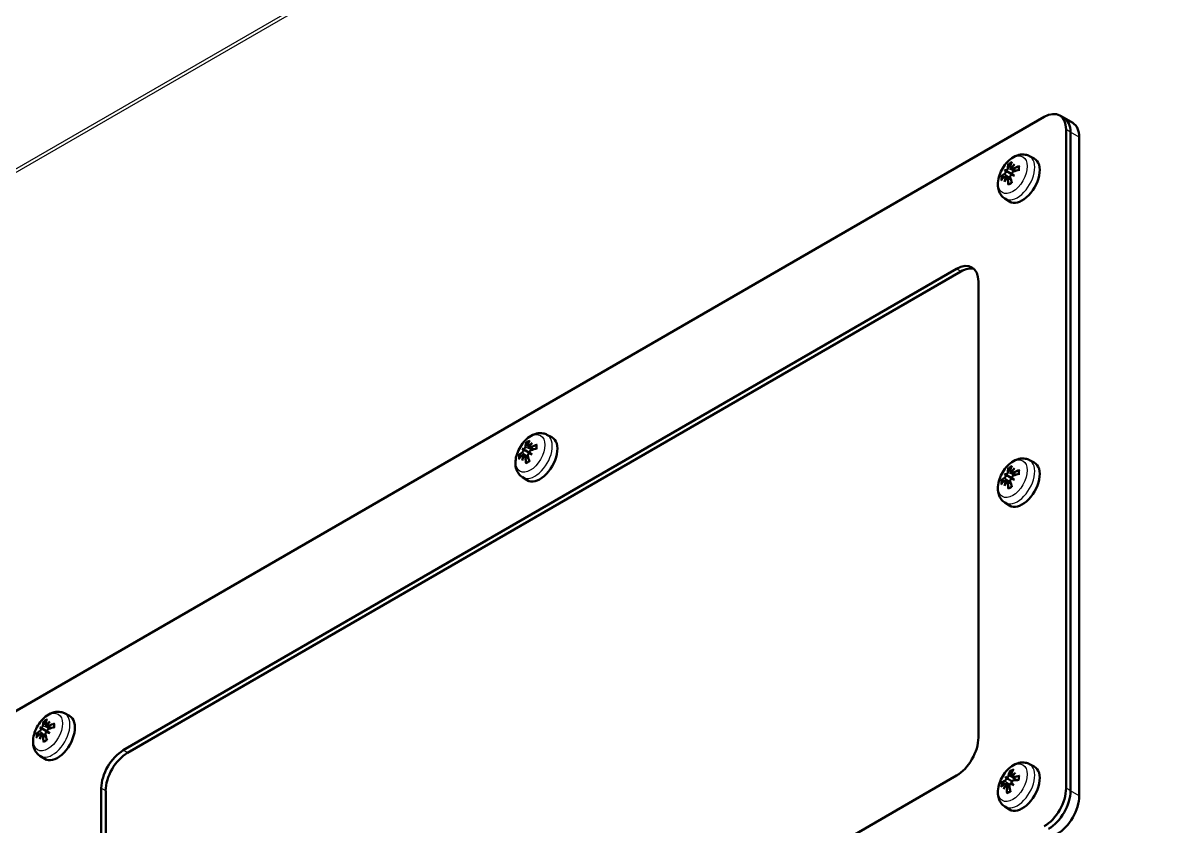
# Model space of a CAD drawing. Header units: millimetres. Extents: x 0 to 4200, y 0 to 2970.
# Drawn here: x 3569.9 to 3753, y 2321.9 to 2451.4 of the extents above; entities that cross this region are included whole.
import ezdxf

# ---------------------------------------------------------------- set-up
doc = ezdxf.new("R2010")
doc.units = ezdxf.units.MM
doc.header["$LTSCALE"] = 10
doc.layers.add('Co ban', color=7, linetype='Continuous', lineweight=50)
doc.layers.add('Lien manh', color=7, linetype='Continuous', lineweight=25, true_color=0x020305)

msp = doc.modelspace()

# ---------------------------------------------------------------- linework, layer by layer
at = {"layer": 'Co ban'}
for p, q in [((2949.75, 1983.09), (3734.64, 2436.24)), ((3737.85, 2436.08), (3737.14, 2436.49)), ((3739.26, 2435.27), (3737.85, 2436.08)), ((3738.17, 2434.2), (3738.17, 2328.06)), ((3738.88, 2433.8), (3738.88, 2327.65)), ((3738.88, 2433.8), (3738.88, 2327.65)), ((3740.3, 2432.98), (3740.3, 2326.83)), ((3732.25, 2429.95), (3733.05, 2429.53)), ((3729.2, 2428.08), (3729.95, 2427.53)), ((3729.5, 2427.91), (3729.99, 2427.55)), ((3728.24, 2427.69), (3728.79, 2427.38)), ((3728.39, 2426.66), (3729.23, 2426.29)), ((3728.68, 2426.49), (3729.24, 2426.25)), ((3728.79, 2427.38), (3729.74, 2426.83)), ((3729.88, 2426.74), (3729.74, 2426.83)), ((3728.29, 2423.09), (3729.05, 2422.6)), ((3586.15, 2334.18), (3720.5, 2411.75)), ((3721.2, 2411.34), (3586.85, 2333.77)), ((3724.03, 2409.71), (3724.03, 2336.22)), ((3654.47, 2385.04), (3655.27, 2384.62)), ((3650.46, 2382.78), (3651, 2382.47)), ((3651, 2382.47), (3651.96, 2381.92)), ((3651.42, 2383.17), (3652.17, 2382.63)), ((3651.72, 2383), (3652.21, 2382.64)), ((3650.6, 2381.76), (3651.45, 2381.38)), ((3650.9, 2381.59), (3651.46, 2381.34)), ((3652.1, 2381.84), (3651.96, 2381.92)), ((3732.25, 2380.96), (3733.05, 2380.54)), ((3728.24, 2378.7), (3728.79, 2378.39)), ((3729.2, 2379.09), (3729.95, 2378.54)), ((3729.5, 2378.92), (3729.99, 2378.56)), ((3650.51, 2378.18), (3651.27, 2377.7)), ((3728.39, 2377.67), (3729.23, 2377.3)), ((3728.68, 2377.5), (3729.24, 2377.26)), ((3728.79, 2378.39), (3729.74, 2377.84)), ((3729.88, 2377.75), (3729.74, 2377.84)), ((3728.29, 2374.1), (3729.05, 2373.61)), ((3576.68, 2340.14), (3577.49, 2339.72)), ((3573.64, 2338.26), (3574.38, 2337.72)), ((3572.68, 2337.88), (3573.22, 2337.56)), ((3572.82, 2336.85), (3573.67, 2336.48)), ((3573.12, 2336.68), (3573.68, 2336.43)), ((3573.22, 2337.56), (3574.17, 2337.01)), ((3573.94, 2338.09), (3574.43, 2337.73)), ((3574.32, 2336.93), (3574.17, 2337.01)), ((3572.72, 2333.28), (3573.49, 2332.79)), ((3732.25, 2331.97), (3733.05, 2331.55)), ((3720.5, 2330.1), (3586.15, 2252.53)), ((3728.39, 2329.94), (3728.87, 2329.53)), ((3729.31, 2330.07), (3729.51, 2329.93)), ((3729.56, 2329.82), (3730.16, 2329.38)), ((3582.61, 2254.57), (3582.61, 2328.06)), ((3583.32, 2327.65), (3583.32, 2254.17)), ((3728.33, 2328.79), (3729.05, 2328.48)), ((3728.57, 2328.54), (3729.06, 2328.32)), ((3728.29, 2325.11), (3729.05, 2324.62))]:
    msp.add_line(p, q, dxfattribs=at)
for centre, major_axis, ratio, start_param, end_param in [((3734.64, 2432.16), (2.5, 4.33), 0.57735, 5.497787, 7.068583), ((3735.35, 2431.75), (2.5, 4.33), 0.57735, 5.497787, 6.283185), ((3735.35, 2431.75), (2.5, 4.33), 0.57735, 5.497787, 6.283185), ((3736.76, 2430.94), (2.5, 4.33), 0.57735, 5.497787, 6.283185), ((3733.77, 2424.87), (-4.18, 4.96), 0.552577, 0.356756, 0.526449), ((3731.1, 2426.04), (2, 3.46), 0.57735, 3.116897, 6.307881), ((3733.2, 2424.54), (-2.18, 6.11), 0.589478, 0.562453, 0.732146), ((3733.83, 2424.38), (4.1, 4.95), 0.9022, 1.451948, 1.5691), ((3728.99, 2428.54), (-1.11, 0.66), 0.166378, 2.018975, 2.09969), ((3732.87, 2424.94), (-2.63, -5.86), 0.701688, 4.371008, 4.48816), ((3733.52, 2424.36), (-6.48, -0.2), 0.690116, 5.148823, 5.318516), ((3733.45, 2424.32), (-6.39, 1.14), 0.552577, 5.756736, 5.926429), ((3733.45, 2424.97), (6.38, 1.17), 0.589478, 2.409447, 2.57914), ((3733.9, 2425.53), (-5.86, 2.63), 0.158992, 0.343364, 0.460515), ((3732.94, 2423.87), (-5.21, 3.76), 0.158992, 5.82267, 5.939822), ((3733.9, 2424.5), (2.24, 6.02), 0.9022, 1.572493, 1.689644), ((3732.94, 2425.06), (-3.76, -5.21), 0.701688, 4.936618, 5.05377), ((3727.88, 2427.7), (-1.13, 0.37), 0.034479, 2.123155, 2.509319), ((3727.88, 2426.62), (1.13, -0.63), 0.166378, 1.041903, 1.122618), ((3728.05, 2428), (0.889, -0.797), 0.034479, 0.632274, 1.018438), ((3733.77, 2424.79), (3.07, -5.72), 0.690116, 4.106262, 4.275955), ((3733.2, 2424.46), (-3.38, 5.53), 0.451938, 0.931662, 1.101355), ((3728.99, 2427.06), (1.12, -0.36), 0.009309, 0.838135, 1.224299), ((3733.83, 2425.57), (-6.06, 2.14), 0.04152, 0.758456, 0.875608), ((3729.16, 2427.36), (-0.87, 0.789), 0.009309, 1.917294, 2.303458), ((3732.87, 2423.91), (4.88, -4.18), 0.04152, 2.265985, 2.383136), ((3733.52, 2425.01), (6.49, -0.16), 0.451938, 2.040238, 2.209931), ((3720.5, 2407.67), (2.5, 4.33), 0.57735, 5.497787, 7.068583), ((3721.2, 2407.26), (2.5, 4.33), 0.57735, 0.141897, 0.785398), ((3653.32, 2381.13), (2, 3.46), 0.57735, 3.116897, 6.307881), ((3655.42, 2379.63), (-2.18, 6.11), 0.589478, 0.562453, 0.732146), ((3655.67, 2379.41), (-6.39, 1.14), 0.552577, 5.756736, 5.926429), ((3656.12, 2380.62), (-5.86, 2.63), 0.158992, 0.343364, 0.460515), ((3655.16, 2378.96), (-5.21, 3.76), 0.158992, 5.82267, 5.939822), ((3650.1, 2382.79), (-1.13, 0.37), 0.034479, 2.123155, 2.509319), ((3650.27, 2383.09), (0.889, -0.797), 0.034479, 0.632274, 1.018438), ((3655.99, 2379.96), (-4.18, 4.96), 0.552577, 0.356756, 0.526449), ((3656.05, 2379.48), (4.1, 4.95), 0.9022, 1.451948, 1.5691), ((3651.21, 2383.63), (-1.11, 0.66), 0.166378, 2.018975, 2.09969), ((3655.09, 2380.03), (-2.63, -5.86), 0.701688, 4.371008, 4.48816), ((3651.38, 2382.45), (-0.87, 0.789), 0.009309, 1.917294, 2.303458), ((3655.09, 2379), (4.88, -4.18), 0.04152, 2.265985, 2.383136), ((3655.73, 2379.45), (-6.48, -0.2), 0.690116, 5.148823, 5.318516), ((3655.73, 2380.11), (6.49, -0.16), 0.451938, 2.040238, 2.209931), ((3655.67, 2380.07), (6.38, 1.17), 0.589478, 2.409447, 2.57914), ((3656.12, 2379.6), (2.24, 6.02), 0.9022, 1.572493, 1.689644), ((3655.16, 2380.15), (-3.76, -5.21), 0.701688, 4.936618, 5.05377), ((3650.1, 2381.71), (1.13, -0.63), 0.166378, 1.041903, 1.122618), ((3655.99, 2379.88), (3.07, -5.72), 0.690116, 4.106262, 4.275955), ((3655.42, 2379.55), (-3.38, 5.53), 0.451938, 0.931662, 1.101355), ((3651.21, 2382.15), (1.12, -0.36), 0.009309, 0.838135, 1.224299), ((3656.05, 2380.66), (-6.06, 2.14), 0.04152, 0.758456, 0.875608), ((3731.1, 2377.05), (2, 3.46), 0.57735, 3.116897, 6.307881), ((3733.9, 2376.54), (-5.86, 2.63), 0.158992, 0.343364, 0.460515), ((3732.94, 2374.88), (-5.21, 3.76), 0.158992, 5.82267, 5.939822), ((3727.88, 2378.71), (-1.13, 0.37), 0.034479, 2.123155, 2.509319), ((3728.05, 2379.01), (0.889, -0.797), 0.034479, 0.632274, 1.018438), ((3733.77, 2375.88), (-4.18, 4.96), 0.552577, 0.356756, 0.526449), ((3733.2, 2375.55), (-2.18, 6.11), 0.589478, 0.562453, 0.732146), ((3733.83, 2375.39), (4.1, 4.95), 0.9022, 1.451948, 1.5691), ((3728.99, 2379.55), (-1.11, 0.66), 0.166378, 2.018975, 2.09969), ((3732.87, 2375.95), (-2.63, -5.86), 0.701688, 4.371008, 4.48816), ((3733.52, 2375.37), (-6.48, -0.2), 0.690116, 5.148823, 5.318516), ((3733.52, 2376.02), (6.49, -0.16), 0.451938, 2.040238, 2.209931), ((3733.45, 2375.33), (-6.39, 1.14), 0.552577, 5.756736, 5.926429), ((3733.45, 2375.98), (6.38, 1.17), 0.589478, 2.409447, 2.57914), ((3733.9, 2375.51), (2.24, 6.02), 0.9022, 1.572493, 1.689644), ((3732.94, 2376.07), (-3.76, -5.21), 0.701688, 4.936618, 5.05377), ((3727.88, 2377.63), (1.13, -0.63), 0.166378, 1.041903, 1.122618), ((3733.77, 2375.8), (3.07, -5.72), 0.690116, 4.106262, 4.275955), ((3733.2, 2375.47), (-3.38, 5.53), 0.451938, 0.931662, 1.101355), ((3728.99, 2378.07), (1.12, -0.36), 0.009309, 0.838135, 1.224299), ((3733.83, 2376.58), (-6.06, 2.14), 0.04152, 0.758456, 0.875608), ((3729.16, 2378.37), (-0.87, 0.789), 0.009309, 1.917294, 2.303458), ((3732.87, 2374.92), (4.88, -4.18), 0.04152, 2.265985, 2.383136), ((3578.2, 2335.05), (-4.18, 4.96), 0.552577, 0.356756, 0.526449), ((3575.54, 2336.22), (2, 3.46), 0.57735, 3.116897, 6.307881), ((3577.63, 2334.73), (-2.18, 6.11), 0.589478, 0.562453, 0.732146), ((3578.27, 2334.57), (4.1, 4.95), 0.9022, 1.451948, 1.5691), ((3573.42, 2338.73), (-1.11, 0.66), 0.166378, 2.018975, 2.09969), ((3577.31, 2335.12), (-2.63, -5.86), 0.701688, 4.371008, 4.48816), ((3577.95, 2334.54), (-6.48, -0.2), 0.690116, 5.148823, 5.318516), ((3577.88, 2334.5), (-6.39, 1.14), 0.552577, 5.756736, 5.926429), ((3577.88, 2335.16), (6.38, 1.17), 0.589478, 2.409447, 2.57914), ((3578.34, 2335.71), (-5.86, 2.63), 0.158992, 0.343364, 0.460515), ((3577.38, 2334.06), (-5.21, 3.76), 0.158992, 5.82267, 5.939822), ((3578.34, 2334.69), (2.24, 6.02), 0.9022, 1.572493, 1.689644), ((3577.38, 2335.24), (-3.76, -5.21), 0.701688, 4.936618, 5.05377), ((3572.31, 2337.89), (-1.13, 0.37), 0.034479, 2.123155, 2.509319), ((3572.31, 2336.81), (1.13, -0.63), 0.166378, 1.041903, 1.122618), ((3572.49, 2338.19), (0.889, -0.797), 0.034479, 0.632274, 1.018438), ((3578.2, 2334.98), (3.07, -5.72), 0.690116, 4.106262, 4.275955), ((3577.63, 2334.65), (-3.38, 5.53), 0.451938, 0.931662, 1.101355), ((3573.42, 2337.24), (1.12, -0.36), 0.009309, 0.838135, 1.224299), ((3578.27, 2335.75), (-6.06, 2.14), 0.04152, 0.758456, 0.875608), ((3573.6, 2337.55), (-0.87, 0.789), 0.009309, 1.917294, 2.303458), ((3577.31, 2334.1), (4.88, -4.18), 0.04152, 2.265985, 2.383136), ((3577.95, 2335.2), (6.49, -0.16), 0.451938, 2.040238, 2.209931), ((3720.5, 2334.18), (-2.5, -4.33), 0.57735, 0.785398, 2.356194), ((3586.15, 2330.1), (2.5, 4.33), 0.57735, 0.785398, 2.356194), ((3586.85, 2329.69), (-2.5, -4.33), 0.57735, 3.926991, 5.497787), ((3733.77, 2326.84), (3.45, -5.49), 0.651737, 3.567337, 3.73703), ((3731.1, 2328.06), (2, 3.46), 0.57735, 3.116897, 6.307881), ((3733.21, 2326.62), (-1.08, 6.4), 0.663921, 0.686801, 0.856494), ((3733.4, 2326.32), (-6.21, 1.88), 0.439503, 5.801288, 5.970981), ((3733.97, 2327.48), (-5.59, 3.17), 0.29119, 0.335779, 0.452931), ((3732.87, 2325.94), (-4.83, 4.24), 0.025167, 5.802416, 5.919567), ((3727.96, 2329.89), (-1.15, 0.39), 0.061006, 2.113505, 2.499669), ((3728.17, 2330.17), (0.867, -0.787), 0.00567, 0.624232, 1.010396), ((3733.74, 2326.27), (5.55, 3.25), 0.88135, 1.736072, 1.853223), ((3729.09, 2330.52), (-1.09, 0.69), 0.163126, 2.007921, 2.09088), ((3732.95, 2327.09), (-3.9, -5.11), 0.700323, 4.561836, 4.678987), ((3733.56, 2327.05), (6.42, -0.95), 0.338864, 2.102972, 2.272665), ((3733.47, 2326.35), (-6.44, 0.77), 0.59795, 5.230998, 5.400691), ((3733.5, 2327.02), (6.48, 0.21), 0.497311, 2.505035, 2.674728), ((3733.82, 2326.39), (4.32, 4.76), 0.900834, 1.887751, 2.004902), ((3733.04, 2327.21), (-4.82, -4.25), 0.680839, 5.120709, 5.23786), ((3727.81, 2328.73), (1.11, -0.67), 0.166165, 1.021253, 1.111603), ((3733.76, 2326.75), (1.97, -6.18), 0.76456, 4.225841, 4.395534), ((3733.2, 2326.54), (-2.59, 5.95), 0.551099, 1.016197, 1.18589), ((3728.87, 2328.94), (1.14, -0.37), 0.037857, 0.939723, 1.216025), ((3733.91, 2327.54), (-5.83, 2.7), 0.175344, 0.739737, 0.856888), ((3732.81, 2326), (4.45, -4.63), 0.090678, 3.931449, 4.048601), ((3734.64, 2326.02), (-2.5, -4.33), 0.57735, 0.785398, 2.356194), ((3735.35, 2325.61), (-2.5, -4.33), 0.57735, 0.785398, 2.356194), ((3735.35, 2325.61), (-2.5, -4.33), 0.57735, 0.785398, 2.356194), ((3736.76, 2324.79), (-2.5, -4.33), 0.57735, 0.785398, 2.356194)]:
    msp.add_ellipse(centre, major_axis=major_axis, ratio=ratio, start_param=start_param, end_param=end_param, dxfattribs=at)
for points, knots in [([(3728.29, 2423.09), (3728.06, 2423.24), (3727.86, 2423.42), (3727.53, 2423.86), (3727.41, 2424.11), (3727.21, 2424.69), (3727.17, 2425.02), (3727.16, 2425.75), (3727.22, 2426.16), (3727.44, 2426.96), (3727.6, 2427.36), (3728, 2428.11), (3728.24, 2428.46), (3728.79, 2429.1), (3729.1, 2429.38), (3729.79, 2429.85), (3730.16, 2430.03), (3730.91, 2430.21), (3731.28, 2430.23), (3731.85, 2430.12), (3732.06, 2430.05), (3732.25, 2429.95)], [3.951686, 3.951686, 3.951686, 3.951686, 4.16495, 4.16495, 4.402172, 4.402172, 4.701244, 4.701244, 5.067164, 5.067164, 5.444726, 5.444726, 5.817078, 5.817078, 6.192713, 6.192713, 6.5675, 6.5675, 6.874086, 6.874086, 7.043888, 7.043888, 7.043888, 7.043888]), ([(3728.78, 2428), (3728.78, 2427.97), (3728.77, 2427.94), (3728.75, 2427.87), (3728.73, 2427.84), (3728.69, 2427.77), (3728.67, 2427.74), (3728.62, 2427.68), (3728.59, 2427.65), (3728.56, 2427.62), (3728.55, 2427.62), (3728.54, 2427.61)], [0, 0, 0, 0, 0.01151442, 0.01151442, 0.02302884, 0.02302884, 0.0344178, 0.0344178, 0.04580676, 0.04580676, 0.0498478, 0.0498478, 0.0498478, 0.0498478]), ([(3728.98, 2428.53), (3728.96, 2428.54), (3728.95, 2428.56), (3728.93, 2428.59), (3728.92, 2428.61), (3728.9, 2428.64), (3728.89, 2428.66), (3728.89, 2428.69), (3728.89, 2428.7), (3728.9, 2428.71)], [0.05658644, 0.05658644, 0.05658644, 0.05658644, 0.06161587, 0.06161587, 0.06775669, 0.06775669, 0.07390904, 0.07390904, 0.07912293, 0.07912293, 0.07912293, 0.07912293]), ([(3729.37, 2428.09), (3729.37, 2428.09), (3729.37, 2428.09), (3729.34, 2428.07), (3729.31, 2428.06), (3729.25, 2428.06), (3729.23, 2428.06), (3729.19, 2428.08), (3729.18, 2428.1), (3729.16, 2428.14), (3729.16, 2428.17), (3729.17, 2428.21), (3729.17, 2428.22), (3729.17, 2428.23)], [0.02262869, 0.02262869, 0.02262869, 0.02262869, 0.02311382, 0.02311382, 0.03450698, 0.03450698, 0.04590014, 0.04590014, 0.05733833, 0.05733833, 0.06877652, 0.06877652, 0.07249219, 0.07249219, 0.07249219, 0.07249219]), ([(3729.71, 2427.92), (3729.68, 2427.9), (3729.64, 2427.89), (3729.58, 2427.88), (3729.55, 2427.88), (3729.51, 2427.9), (3729.49, 2427.92), (3729.46, 2427.96), (3729.45, 2427.98), (3729.45, 2428.02), (3729.45, 2428.03), (3729.45, 2428.04)], [0, 0, 0, 0, 0.01151442, 0.01151442, 0.02302884, 0.02302884, 0.0344178, 0.0344178, 0.04580676, 0.04580676, 0.0498478, 0.0498478, 0.0498478, 0.0498478]), ([(3730.56, 2428.21), (3730.56, 2428.21), (3730.56, 2428.22), (3730.56, 2428.23), (3730.56, 2428.25), (3730.58, 2428.28), (3730.59, 2428.29), (3730.62, 2428.31), (3730.63, 2428.32), (3730.65, 2428.33)], [0.05985449, 0.05985449, 0.05985449, 0.05985449, 0.06161587, 0.06161587, 0.06775669, 0.06775669, 0.07390904, 0.07390904, 0.07912293, 0.07912293, 0.07912293, 0.07912293]), ([(3730.56, 2428.21), (3730.56, 2428.18), (3730.57, 2428.14), (3730.57, 2428.07), (3730.58, 2428.03), (3730.58, 2427.96), (3730.58, 2427.92), (3730.58, 2427.85), (3730.57, 2427.81), (3730.57, 2427.74), (3730.57, 2427.71), (3730.56, 2427.68)], [1.3874243, 1.3874243, 1.3874243, 1.3874243, 1.4608322, 1.4608322, 1.53424, 1.53424, 1.6076479, 1.6076479, 1.6810558, 1.6810558, 1.7294084, 1.7294084, 1.7294084, 1.7294084]), ([(3727.68, 2426.61), (3727.69, 2426.62), (3727.7, 2426.63), (3727.73, 2426.64), (3727.75, 2426.65), (3727.79, 2426.65), (3727.81, 2426.65), (3727.85, 2426.64), (3727.87, 2426.64), (3727.88, 2426.64)], [0.01947687, 0.01947687, 0.01947687, 0.01947687, 0.02469076, 0.02469076, 0.03084311, 0.03084311, 0.03698394, 0.03698394, 0.04201336, 0.04201336, 0.04201336, 0.04201336]), ([(3728.46, 2427.47), (3728.46, 2427.47), (3728.46, 2427.47), (3728.46, 2427.44), (3728.45, 2427.4), (3728.43, 2427.33), (3728.41, 2427.29), (3728.38, 2427.23), (3728.36, 2427.19), (3728.31, 2427.13), (3728.29, 2427.11), (3728.26, 2427.08), (3728.25, 2427.08), (3728.24, 2427.07)], [0.02262944, 0.02262944, 0.02262944, 0.02262944, 0.02319765, 0.02319765, 0.0345489, 0.0345489, 0.04590016, 0.04590016, 0.05733835, 0.05733835, 0.06877655, 0.06877655, 0.07249221, 0.07249221, 0.07249221, 0.07249221]), ([(3728.24, 2426.62), (3728.26, 2426.64), (3728.29, 2426.66), (3728.34, 2426.67), (3728.36, 2426.67), (3728.4, 2426.66), (3728.42, 2426.65), (3728.44, 2426.61), (3728.45, 2426.58), (3728.46, 2426.54), (3728.46, 2426.53), (3728.46, 2426.52)], [0, 0, 0, 0, 0.01151442, 0.01151442, 0.02302884, 0.02302884, 0.0344178, 0.0344178, 0.04580676, 0.04580676, 0.0498478, 0.0498478, 0.0498478, 0.0498478]), ([(3728.54, 2426.47), (3728.54, 2426.47), (3728.54, 2426.47), (3728.57, 2426.49), (3728.6, 2426.5), (3728.65, 2426.5), (3728.67, 2426.5), (3728.71, 2426.48), (3728.73, 2426.46), (3728.76, 2426.41), (3728.77, 2426.37), (3728.78, 2426.33), (3728.78, 2426.32), (3728.78, 2426.31)], [0.02262944, 0.02262944, 0.02262944, 0.02262944, 0.02319765, 0.02319765, 0.0345489, 0.0345489, 0.04590016, 0.04590016, 0.05733835, 0.05733835, 0.06877655, 0.06877655, 0.07249221, 0.07249221, 0.07249221, 0.07249221]), ([(3729.17, 2426.53), (3729.16, 2426.57), (3729.16, 2426.6), (3729.17, 2426.68), (3729.18, 2426.72), (3729.21, 2426.79), (3729.23, 2426.83), (3729.28, 2426.89), (3729.31, 2426.91), (3729.35, 2426.94), (3729.36, 2426.94), (3729.37, 2426.95)], [0, 0, 0, 0, 0.01154742, 0.01154742, 0.02309483, 0.02309483, 0.0344508, 0.0344508, 0.04580677, 0.04580677, 0.04984781, 0.04984781, 0.04984781, 0.04984781]), ([(3729.45, 2427.09), (3729.45, 2427.09), (3729.45, 2427.09), (3729.45, 2427.12), (3729.45, 2427.16), (3729.47, 2427.23), (3729.49, 2427.27), (3729.53, 2427.33), (3729.56, 2427.37), (3729.61, 2427.42), (3729.65, 2427.44), (3729.69, 2427.46), (3729.7, 2427.46), (3729.71, 2427.46)], [0.02262944, 0.02262944, 0.02262944, 0.02262944, 0.02319765, 0.02319765, 0.0345489, 0.0345489, 0.04590016, 0.04590016, 0.05733835, 0.05733835, 0.06877655, 0.06877655, 0.07249221, 0.07249221, 0.07249221, 0.07249221]), ([(3728.9, 2425.29), (3728.89, 2425.31), (3728.89, 2425.32), (3728.89, 2425.36), (3728.9, 2425.38), (3728.92, 2425.4), (3728.93, 2425.41), (3728.94, 2425.42), (3728.95, 2425.43), (3728.95, 2425.43)], [0.01947687, 0.01947687, 0.01947687, 0.01947687, 0.02469076, 0.02469076, 0.03084311, 0.03084311, 0.03698394, 0.03698394, 0.03874531, 0.03874531, 0.03874531, 0.03874531]), ([(3729.41, 2425.68), (3729.39, 2425.67), (3729.36, 2425.65), (3729.31, 2425.61), (3729.28, 2425.59), (3729.21, 2425.55), (3729.18, 2425.53), (3729.11, 2425.5), (3729.08, 2425.48), (3729.01, 2425.45), (3728.98, 2425.44), (3728.95, 2425.43)], [2.9829806, 2.9829806, 2.9829806, 2.9829806, 3.0313332, 3.0313332, 3.1047411, 3.1047411, 3.1781489, 3.1781489, 3.2515568, 3.2515568, 3.3249647, 3.3249647, 3.3249647, 3.3249647]), ([(3650.51, 2378.18), (3650.28, 2378.33), (3650.08, 2378.52), (3649.75, 2378.95), (3649.62, 2379.2), (3649.43, 2379.78), (3649.39, 2380.11), (3649.38, 2380.85), (3649.44, 2381.25), (3649.66, 2382.05), (3649.82, 2382.45), (3650.22, 2383.2), (3650.46, 2383.55), (3651.01, 2384.19), (3651.32, 2384.47), (3652, 2384.94), (3652.38, 2385.12), (3653.13, 2385.3), (3653.5, 2385.33), (3654.07, 2385.21), (3654.28, 2385.14), (3654.47, 2385.04)], [3.951686, 3.951686, 3.951686, 3.951686, 4.16495, 4.16495, 4.402172, 4.402172, 4.701244, 4.701244, 5.067164, 5.067164, 5.444726, 5.444726, 5.817078, 5.817078, 6.192713, 6.192713, 6.5675, 6.5675, 6.874086, 6.874086, 7.043888, 7.043888, 7.043888, 7.043888]), ([(3650.68, 2382.56), (3650.68, 2382.56), (3650.68, 2382.56), (3650.68, 2382.53), (3650.67, 2382.49), (3650.65, 2382.42), (3650.63, 2382.39), (3650.6, 2382.32), (3650.57, 2382.28), (3650.53, 2382.22), (3650.5, 2382.2), (3650.47, 2382.17), (3650.47, 2382.17), (3650.46, 2382.16)], [0.02262944, 0.02262944, 0.02262944, 0.02262944, 0.02319765, 0.02319765, 0.0345489, 0.0345489, 0.04590016, 0.04590016, 0.05733835, 0.05733835, 0.06877655, 0.06877655, 0.07249221, 0.07249221, 0.07249221, 0.07249221]), ([(3651, 2383.09), (3650.99, 2383.07), (3650.99, 2383.04), (3650.96, 2382.97), (3650.95, 2382.93), (3650.91, 2382.86), (3650.89, 2382.83), (3650.84, 2382.77), (3650.81, 2382.74), (3650.78, 2382.71), (3650.77, 2382.71), (3650.76, 2382.7)], [0, 0, 0, 0, 0.01151442, 0.01151442, 0.02302884, 0.02302884, 0.0344178, 0.0344178, 0.04580676, 0.04580676, 0.0498478, 0.0498478, 0.0498478, 0.0498478]), ([(3651.19, 2383.62), (3651.18, 2383.63), (3651.17, 2383.65), (3651.15, 2383.68), (3651.13, 2383.7), (3651.12, 2383.73), (3651.11, 2383.75), (3651.11, 2383.78), (3651.11, 2383.8), (3651.11, 2383.81)], [0.05658644, 0.05658644, 0.05658644, 0.05658644, 0.06161587, 0.06161587, 0.06775669, 0.06775669, 0.07390904, 0.07390904, 0.07912293, 0.07912293, 0.07912293, 0.07912293]), ([(3651.59, 2383.18), (3651.59, 2383.18), (3651.59, 2383.18), (3651.56, 2383.16), (3651.53, 2383.16), (3651.47, 2383.15), (3651.45, 2383.16), (3651.41, 2383.18), (3651.4, 2383.19), (3651.38, 2383.24), (3651.38, 2383.26), (3651.38, 2383.3), (3651.39, 2383.31), (3651.39, 2383.32)], [0.02262869, 0.02262869, 0.02262869, 0.02262869, 0.02311382, 0.02311382, 0.03450698, 0.03450698, 0.04590014, 0.04590014, 0.05733833, 0.05733833, 0.06877652, 0.06877652, 0.07249219, 0.07249219, 0.07249219, 0.07249219]), ([(3651.93, 2383.01), (3651.89, 2382.99), (3651.86, 2382.98), (3651.8, 2382.97), (3651.77, 2382.98), (3651.72, 2382.99), (3651.7, 2383.01), (3651.68, 2383.05), (3651.67, 2383.08), (3651.67, 2383.11), (3651.67, 2383.12), (3651.67, 2383.13)], [0, 0, 0, 0, 0.01151442, 0.01151442, 0.02302884, 0.02302884, 0.0344178, 0.0344178, 0.04580676, 0.04580676, 0.0498478, 0.0498478, 0.0498478, 0.0498478]), ([(3651.67, 2382.18), (3651.67, 2382.18), (3651.67, 2382.18), (3651.67, 2382.21), (3651.67, 2382.25), (3651.69, 2382.33), (3651.71, 2382.36), (3651.75, 2382.43), (3651.77, 2382.46), (3651.83, 2382.51), (3651.86, 2382.53), (3651.91, 2382.55), (3651.92, 2382.55), (3651.93, 2382.56)], [0.02262944, 0.02262944, 0.02262944, 0.02262944, 0.02319765, 0.02319765, 0.0345489, 0.0345489, 0.04590016, 0.04590016, 0.05733835, 0.05733835, 0.06877655, 0.06877655, 0.07249221, 0.07249221, 0.07249221, 0.07249221]), ([(3652.78, 2383.3), (3652.77, 2383.3), (3652.77, 2383.31), (3652.77, 2383.33), (3652.78, 2383.34), (3652.79, 2383.37), (3652.81, 2383.39), (3652.83, 2383.4), (3652.85, 2383.41), (3652.87, 2383.42)], [0.05985449, 0.05985449, 0.05985449, 0.05985449, 0.06161587, 0.06161587, 0.06775669, 0.06775669, 0.07390904, 0.07390904, 0.07912293, 0.07912293, 0.07912293, 0.07912293]), ([(3652.78, 2383.3), (3652.78, 2383.27), (3652.79, 2383.23), (3652.79, 2383.16), (3652.8, 2383.13), (3652.8, 2383.05), (3652.8, 2383.02), (3652.8, 2382.94), (3652.79, 2382.9), (3652.79, 2382.83), (3652.78, 2382.8), (3652.78, 2382.78)], [1.3874243, 1.3874243, 1.3874243, 1.3874243, 1.4608322, 1.4608322, 1.53424, 1.53424, 1.6076479, 1.6076479, 1.6810558, 1.6810558, 1.7294084, 1.7294084, 1.7294084, 1.7294084]), ([(3649.9, 2381.71), (3649.91, 2381.71), (3649.92, 2381.72), (3649.95, 2381.73), (3649.97, 2381.74), (3650, 2381.74), (3650.03, 2381.74), (3650.06, 2381.74), (3650.08, 2381.73), (3650.1, 2381.73)], [0.01947687, 0.01947687, 0.01947687, 0.01947687, 0.02469076, 0.02469076, 0.03084311, 0.03084311, 0.03698394, 0.03698394, 0.04201336, 0.04201336, 0.04201336, 0.04201336]), ([(3650.46, 2381.71), (3650.48, 2381.73), (3650.51, 2381.75), (3650.55, 2381.77), (3650.58, 2381.77), (3650.62, 2381.75), (3650.63, 2381.74), (3650.66, 2381.7), (3650.67, 2381.67), (3650.68, 2381.63), (3650.68, 2381.62), (3650.68, 2381.61)], [0, 0, 0, 0, 0.01151442, 0.01151442, 0.02302884, 0.02302884, 0.0344178, 0.0344178, 0.04580676, 0.04580676, 0.0498478, 0.0498478, 0.0498478, 0.0498478]), ([(3650.76, 2381.56), (3650.76, 2381.56), (3650.76, 2381.56), (3650.79, 2381.58), (3650.82, 2381.59), (3650.87, 2381.6), (3650.89, 2381.59), (3650.93, 2381.57), (3650.95, 2381.55), (3650.98, 2381.5), (3650.99, 2381.47), (3650.99, 2381.42), (3651, 2381.41), (3651, 2381.4)], [0.02262944, 0.02262944, 0.02262944, 0.02262944, 0.02319765, 0.02319765, 0.0345489, 0.0345489, 0.04590016, 0.04590016, 0.05733835, 0.05733835, 0.06877655, 0.06877655, 0.07249221, 0.07249221, 0.07249221, 0.07249221]), ([(3651.11, 2380.38), (3651.11, 2380.4), (3651.11, 2380.42), (3651.11, 2380.45), (3651.12, 2380.47), (3651.13, 2380.49), (3651.15, 2380.51), (3651.16, 2380.52), (3651.17, 2380.52), (3651.17, 2380.52)], [0.01947687, 0.01947687, 0.01947687, 0.01947687, 0.02469076, 0.02469076, 0.03084311, 0.03084311, 0.03698394, 0.03698394, 0.03874531, 0.03874531, 0.03874531, 0.03874531]), ([(3651.63, 2380.78), (3651.6, 2380.76), (3651.58, 2380.74), (3651.53, 2380.71), (3651.49, 2380.68), (3651.43, 2380.64), (3651.4, 2380.62), (3651.33, 2380.59), (3651.3, 2380.57), (3651.23, 2380.54), (3651.2, 2380.53), (3651.17, 2380.52)], [2.9829806, 2.9829806, 2.9829806, 2.9829806, 3.0313332, 3.0313332, 3.1047411, 3.1047411, 3.1781489, 3.1781489, 3.2515568, 3.2515568, 3.3249647, 3.3249647, 3.3249647, 3.3249647]), ([(3651.39, 2381.63), (3651.38, 2381.66), (3651.38, 2381.7), (3651.39, 2381.77), (3651.4, 2381.81), (3651.43, 2381.88), (3651.45, 2381.92), (3651.5, 2381.98), (3651.53, 2382), (3651.57, 2382.03), (3651.58, 2382.03), (3651.59, 2382.04)], [0, 0, 0, 0, 0.01154742, 0.01154742, 0.02309483, 0.02309483, 0.0344508, 0.0344508, 0.04580677, 0.04580677, 0.04984781, 0.04984781, 0.04984781, 0.04984781]), ([(3728.29, 2374.1), (3728.06, 2374.25), (3727.86, 2374.43), (3727.53, 2374.87), (3727.41, 2375.12), (3727.21, 2375.7), (3727.17, 2376.03), (3727.16, 2376.76), (3727.22, 2377.17), (3727.44, 2377.97), (3727.6, 2378.37), (3728, 2379.12), (3728.24, 2379.47), (3728.79, 2380.11), (3729.1, 2380.39), (3729.79, 2380.86), (3730.16, 2381.04), (3730.91, 2381.22), (3731.28, 2381.24), (3731.85, 2381.13), (3732.06, 2381.06), (3732.25, 2380.96)], [3.951686, 3.951686, 3.951686, 3.951686, 4.16495, 4.16495, 4.402172, 4.402172, 4.701244, 4.701244, 5.067164, 5.067164, 5.444726, 5.444726, 5.817078, 5.817078, 6.192713, 6.192713, 6.5675, 6.5675, 6.874086, 6.874086, 7.043888, 7.043888, 7.043888, 7.043888]), ([(3728.46, 2378.48), (3728.46, 2378.48), (3728.46, 2378.48), (3728.46, 2378.45), (3728.45, 2378.41), (3728.43, 2378.34), (3728.41, 2378.3), (3728.38, 2378.24), (3728.36, 2378.2), (3728.31, 2378.14), (3728.29, 2378.12), (3728.26, 2378.09), (3728.25, 2378.09), (3728.24, 2378.08)], [0.02262944, 0.02262944, 0.02262944, 0.02262944, 0.02319765, 0.02319765, 0.0345489, 0.0345489, 0.04590016, 0.04590016, 0.05733835, 0.05733835, 0.06877655, 0.06877655, 0.07249221, 0.07249221, 0.07249221, 0.07249221]), ([(3728.78, 2379.01), (3728.78, 2378.98), (3728.77, 2378.95), (3728.75, 2378.88), (3728.73, 2378.85), (3728.69, 2378.78), (3728.67, 2378.75), (3728.62, 2378.69), (3728.59, 2378.66), (3728.56, 2378.63), (3728.55, 2378.63), (3728.54, 2378.62)], [0, 0, 0, 0, 0.01151442, 0.01151442, 0.02302884, 0.02302884, 0.0344178, 0.0344178, 0.04580676, 0.04580676, 0.0498478, 0.0498478, 0.0498478, 0.0498478]), ([(3728.98, 2379.54), (3728.96, 2379.55), (3728.95, 2379.57), (3728.93, 2379.6), (3728.92, 2379.62), (3728.9, 2379.65), (3728.89, 2379.67), (3728.89, 2379.7), (3728.89, 2379.71), (3728.9, 2379.72)], [0.05658644, 0.05658644, 0.05658644, 0.05658644, 0.06161587, 0.06161587, 0.06775669, 0.06775669, 0.07390904, 0.07390904, 0.07912293, 0.07912293, 0.07912293, 0.07912293]), ([(3729.37, 2379.1), (3729.37, 2379.1), (3729.37, 2379.1), (3729.34, 2379.08), (3729.31, 2379.07), (3729.25, 2379.07), (3729.23, 2379.07), (3729.19, 2379.09), (3729.18, 2379.11), (3729.16, 2379.15), (3729.16, 2379.18), (3729.17, 2379.22), (3729.17, 2379.23), (3729.17, 2379.24)], [0.02262869, 0.02262869, 0.02262869, 0.02262869, 0.02311382, 0.02311382, 0.03450698, 0.03450698, 0.04590014, 0.04590014, 0.05733833, 0.05733833, 0.06877652, 0.06877652, 0.07249219, 0.07249219, 0.07249219, 0.07249219]), ([(3729.71, 2378.93), (3729.68, 2378.91), (3729.64, 2378.9), (3729.58, 2378.89), (3729.55, 2378.89), (3729.51, 2378.91), (3729.49, 2378.93), (3729.46, 2378.97), (3729.45, 2378.99), (3729.45, 2379.03), (3729.45, 2379.04), (3729.45, 2379.05)], [0, 0, 0, 0, 0.01151442, 0.01151442, 0.02302884, 0.02302884, 0.0344178, 0.0344178, 0.04580676, 0.04580676, 0.0498478, 0.0498478, 0.0498478, 0.0498478]), ([(3729.45, 2378.1), (3729.45, 2378.1), (3729.45, 2378.1), (3729.45, 2378.13), (3729.45, 2378.17), (3729.47, 2378.24), (3729.49, 2378.28), (3729.53, 2378.34), (3729.56, 2378.38), (3729.61, 2378.43), (3729.65, 2378.45), (3729.69, 2378.47), (3729.7, 2378.47), (3729.71, 2378.47)], [0.02262944, 0.02262944, 0.02262944, 0.02262944, 0.02319765, 0.02319765, 0.0345489, 0.0345489, 0.04590016, 0.04590016, 0.05733835, 0.05733835, 0.06877655, 0.06877655, 0.07249221, 0.07249221, 0.07249221, 0.07249221]), ([(3730.56, 2379.22), (3730.56, 2379.22), (3730.56, 2379.23), (3730.56, 2379.24), (3730.56, 2379.26), (3730.58, 2379.29), (3730.59, 2379.3), (3730.62, 2379.32), (3730.63, 2379.33), (3730.65, 2379.34)], [0.05985449, 0.05985449, 0.05985449, 0.05985449, 0.06161587, 0.06161587, 0.06775669, 0.06775669, 0.07390904, 0.07390904, 0.07912293, 0.07912293, 0.07912293, 0.07912293]), ([(3730.56, 2379.22), (3730.56, 2379.19), (3730.57, 2379.15), (3730.57, 2379.08), (3730.58, 2379.05), (3730.58, 2378.97), (3730.58, 2378.93), (3730.58, 2378.86), (3730.57, 2378.82), (3730.57, 2378.75), (3730.57, 2378.72), (3730.56, 2378.69)], [1.3874243, 1.3874243, 1.3874243, 1.3874243, 1.4608322, 1.4608322, 1.53424, 1.53424, 1.6076479, 1.6076479, 1.6810558, 1.6810558, 1.7294084, 1.7294084, 1.7294084, 1.7294084]), ([(3727.68, 2377.62), (3727.69, 2377.63), (3727.7, 2377.64), (3727.73, 2377.65), (3727.75, 2377.66), (3727.79, 2377.66), (3727.81, 2377.66), (3727.85, 2377.65), (3727.87, 2377.65), (3727.88, 2377.65)], [0.01947687, 0.01947687, 0.01947687, 0.01947687, 0.02469076, 0.02469076, 0.03084311, 0.03084311, 0.03698394, 0.03698394, 0.04201336, 0.04201336, 0.04201336, 0.04201336]), ([(3728.24, 2377.63), (3728.26, 2377.65), (3728.29, 2377.67), (3728.34, 2377.68), (3728.36, 2377.68), (3728.4, 2377.67), (3728.42, 2377.66), (3728.44, 2377.62), (3728.45, 2377.59), (3728.46, 2377.55), (3728.46, 2377.54), (3728.46, 2377.53)], [0, 0, 0, 0, 0.01151442, 0.01151442, 0.02302884, 0.02302884, 0.0344178, 0.0344178, 0.04580676, 0.04580676, 0.0498478, 0.0498478, 0.0498478, 0.0498478]), ([(3728.54, 2377.48), (3728.54, 2377.48), (3728.54, 2377.48), (3728.57, 2377.5), (3728.6, 2377.51), (3728.65, 2377.51), (3728.67, 2377.51), (3728.71, 2377.49), (3728.73, 2377.47), (3728.76, 2377.42), (3728.77, 2377.38), (3728.78, 2377.34), (3728.78, 2377.33), (3728.78, 2377.32)], [0.02262944, 0.02262944, 0.02262944, 0.02262944, 0.02319765, 0.02319765, 0.0345489, 0.0345489, 0.04590016, 0.04590016, 0.05733835, 0.05733835, 0.06877655, 0.06877655, 0.07249221, 0.07249221, 0.07249221, 0.07249221]), ([(3729.41, 2376.69), (3729.39, 2376.68), (3729.36, 2376.66), (3729.31, 2376.62), (3729.28, 2376.6), (3729.21, 2376.56), (3729.18, 2376.54), (3729.11, 2376.51), (3729.08, 2376.49), (3729.01, 2376.46), (3728.98, 2376.45), (3728.95, 2376.44)], [2.9829806, 2.9829806, 2.9829806, 2.9829806, 3.0313332, 3.0313332, 3.1047411, 3.1047411, 3.1781489, 3.1781489, 3.2515568, 3.2515568, 3.3249647, 3.3249647, 3.3249647, 3.3249647]), ([(3729.17, 2377.54), (3729.16, 2377.58), (3729.16, 2377.61), (3729.17, 2377.69), (3729.18, 2377.73), (3729.21, 2377.8), (3729.23, 2377.84), (3729.28, 2377.9), (3729.31, 2377.92), (3729.35, 2377.95), (3729.36, 2377.95), (3729.37, 2377.96)], [0, 0, 0, 0, 0.01154742, 0.01154742, 0.02309483, 0.02309483, 0.0344508, 0.0344508, 0.04580677, 0.04580677, 0.04984781, 0.04984781, 0.04984781, 0.04984781]), ([(3728.9, 2376.3), (3728.89, 2376.32), (3728.89, 2376.33), (3728.89, 2376.37), (3728.9, 2376.39), (3728.92, 2376.41), (3728.93, 2376.42), (3728.94, 2376.43), (3728.95, 2376.44), (3728.95, 2376.44)], [0.01947687, 0.01947687, 0.01947687, 0.01947687, 0.02469076, 0.02469076, 0.03084311, 0.03084311, 0.03698394, 0.03698394, 0.03874531, 0.03874531, 0.03874531, 0.03874531]), ([(3572.72, 2333.28), (3572.5, 2333.42), (3572.3, 2333.61), (3571.97, 2334.04), (3571.84, 2334.3), (3571.65, 2334.88), (3571.61, 2335.21), (3571.6, 2335.94), (3571.66, 2336.34), (3571.88, 2337.14), (3572.04, 2337.54), (3572.44, 2338.29), (3572.68, 2338.65), (3573.23, 2339.28), (3573.54, 2339.57), (3574.22, 2340.03), (3574.6, 2340.22), (3575.35, 2340.4), (3575.72, 2340.42), (3576.29, 2340.31), (3576.49, 2340.24), (3576.68, 2340.14)], [3.951686, 3.951686, 3.951686, 3.951686, 4.16495, 4.16495, 4.402172, 4.402172, 4.701244, 4.701244, 5.067164, 5.067164, 5.444726, 5.444726, 5.817078, 5.817078, 6.192713, 6.192713, 6.5675, 6.5675, 6.874086, 6.874086, 7.043888, 7.043888, 7.043888, 7.043888]), ([(3573.21, 2338.19), (3573.21, 2338.16), (3573.21, 2338.13), (3573.18, 2338.06), (3573.17, 2338.02), (3573.13, 2337.96), (3573.11, 2337.92), (3573.06, 2337.86), (3573.03, 2337.83), (3573, 2337.81), (3572.99, 2337.8), (3572.98, 2337.79)], [0, 0, 0, 0, 0.01151442, 0.01151442, 0.02302884, 0.02302884, 0.0344178, 0.0344178, 0.04580676, 0.04580676, 0.0498478, 0.0498478, 0.0498478, 0.0498478]), ([(3573.41, 2338.72), (3573.4, 2338.73), (3573.39, 2338.74), (3573.36, 2338.77), (3573.35, 2338.79), (3573.34, 2338.83), (3573.33, 2338.85), (3573.33, 2338.87), (3573.33, 2338.89), (3573.33, 2338.9)], [0.05658644, 0.05658644, 0.05658644, 0.05658644, 0.06161587, 0.06161587, 0.06775669, 0.06775669, 0.07390904, 0.07390904, 0.07912293, 0.07912293, 0.07912293, 0.07912293]), ([(3573.81, 2338.27), (3573.81, 2338.27), (3573.8, 2338.27), (3573.77, 2338.26), (3573.74, 2338.25), (3573.69, 2338.24), (3573.67, 2338.25), (3573.63, 2338.27), (3573.62, 2338.29), (3573.6, 2338.33), (3573.6, 2338.36), (3573.6, 2338.39), (3573.6, 2338.4), (3573.61, 2338.41)], [0.02262869, 0.02262869, 0.02262869, 0.02262869, 0.02311382, 0.02311382, 0.03450698, 0.03450698, 0.04590014, 0.04590014, 0.05733833, 0.05733833, 0.06877652, 0.06877652, 0.07249219, 0.07249219, 0.07249219, 0.07249219]), ([(3574.14, 2338.1), (3574.11, 2338.09), (3574.08, 2338.08), (3574.02, 2338.07), (3573.99, 2338.07), (3573.94, 2338.09), (3573.92, 2338.1), (3573.89, 2338.14), (3573.89, 2338.17), (3573.89, 2338.21), (3573.89, 2338.22), (3573.89, 2338.23)], [0, 0, 0, 0, 0.01151442, 0.01151442, 0.02302884, 0.02302884, 0.0344178, 0.0344178, 0.04580676, 0.04580676, 0.0498478, 0.0498478, 0.0498478, 0.0498478]), ([(3574.99, 2338.39), (3574.99, 2338.4), (3574.99, 2338.4), (3574.99, 2338.42), (3575, 2338.44), (3575.01, 2338.46), (3575.03, 2338.48), (3575.05, 2338.5), (3575.07, 2338.51), (3575.09, 2338.51)], [0.05985449, 0.05985449, 0.05985449, 0.05985449, 0.06161587, 0.06161587, 0.06775669, 0.06775669, 0.07390904, 0.07390904, 0.07912293, 0.07912293, 0.07912293, 0.07912293]), ([(3574.99, 2338.39), (3575, 2338.36), (3575, 2338.33), (3575.01, 2338.26), (3575.01, 2338.22), (3575.02, 2338.15), (3575.02, 2338.11), (3575.01, 2338.03), (3575.01, 2337.99), (3575.01, 2337.92), (3575, 2337.9), (3575, 2337.87)], [1.3874243, 1.3874243, 1.3874243, 1.3874243, 1.4608322, 1.4608322, 1.53424, 1.53424, 1.6076479, 1.6076479, 1.6810558, 1.6810558, 1.7294084, 1.7294084, 1.7294084, 1.7294084]), ([(3572.12, 2336.8), (3572.13, 2336.81), (3572.14, 2336.81), (3572.16, 2336.83), (3572.18, 2336.83), (3572.22, 2336.83), (3572.25, 2336.83), (3572.28, 2336.83), (3572.3, 2336.83), (3572.32, 2336.82)], [0.01947687, 0.01947687, 0.01947687, 0.01947687, 0.02469076, 0.02469076, 0.03084311, 0.03084311, 0.03698394, 0.03698394, 0.04201336, 0.04201336, 0.04201336, 0.04201336]), ([(3572.9, 2337.66), (3572.9, 2337.66), (3572.9, 2337.65), (3572.9, 2337.62), (3572.89, 2337.59), (3572.87, 2337.52), (3572.85, 2337.48), (3572.81, 2337.41), (3572.79, 2337.38), (3572.75, 2337.32), (3572.72, 2337.29), (3572.69, 2337.27), (3572.68, 2337.26), (3572.68, 2337.26)], [0.02262944, 0.02262944, 0.02262944, 0.02262944, 0.02319765, 0.02319765, 0.0345489, 0.0345489, 0.04590016, 0.04590016, 0.05733835, 0.05733835, 0.06877655, 0.06877655, 0.07249221, 0.07249221, 0.07249221, 0.07249221]), ([(3572.68, 2336.8), (3572.7, 2336.82), (3572.72, 2336.84), (3572.77, 2336.86), (3572.79, 2336.86), (3572.83, 2336.85), (3572.85, 2336.83), (3572.88, 2336.79), (3572.89, 2336.76), (3572.9, 2336.72), (3572.9, 2336.71), (3572.9, 2336.7)], [0, 0, 0, 0, 0.01151442, 0.01151442, 0.02302884, 0.02302884, 0.0344178, 0.0344178, 0.04580676, 0.04580676, 0.0498478, 0.0498478, 0.0498478, 0.0498478]), ([(3572.98, 2336.65), (3572.98, 2336.66), (3572.98, 2336.66), (3573.01, 2336.67), (3573.03, 2336.68), (3573.08, 2336.69), (3573.11, 2336.68), (3573.15, 2336.66), (3573.17, 2336.64), (3573.2, 2336.59), (3573.21, 2336.56), (3573.21, 2336.52), (3573.21, 2336.5), (3573.21, 2336.49)], [0.02262944, 0.02262944, 0.02262944, 0.02262944, 0.02319765, 0.02319765, 0.0345489, 0.0345489, 0.04590016, 0.04590016, 0.05733835, 0.05733835, 0.06877655, 0.06877655, 0.07249221, 0.07249221, 0.07249221, 0.07249221]), ([(3573.61, 2336.72), (3573.6, 2336.75), (3573.6, 2336.79), (3573.61, 2336.87), (3573.62, 2336.91), (3573.65, 2336.98), (3573.67, 2337.01), (3573.72, 2337.07), (3573.75, 2337.1), (3573.79, 2337.12), (3573.8, 2337.13), (3573.81, 2337.13)], [0, 0, 0, 0, 0.01154742, 0.01154742, 0.02309483, 0.02309483, 0.0344508, 0.0344508, 0.04580677, 0.04580677, 0.04984781, 0.04984781, 0.04984781, 0.04984781]), ([(3573.89, 2337.27), (3573.89, 2337.27), (3573.89, 2337.27), (3573.88, 2337.31), (3573.89, 2337.34), (3573.91, 2337.42), (3573.93, 2337.46), (3573.97, 2337.52), (3573.99, 2337.55), (3574.05, 2337.6), (3574.08, 2337.62), (3574.12, 2337.64), (3574.13, 2337.65), (3574.14, 2337.65)], [0.02262944, 0.02262944, 0.02262944, 0.02262944, 0.02319765, 0.02319765, 0.0345489, 0.0345489, 0.04590016, 0.04590016, 0.05733835, 0.05733835, 0.06877655, 0.06877655, 0.07249221, 0.07249221, 0.07249221, 0.07249221]), ([(3573.33, 2335.47), (3573.33, 2335.49), (3573.33, 2335.51), (3573.33, 2335.54), (3573.34, 2335.56), (3573.35, 2335.59), (3573.36, 2335.6), (3573.38, 2335.61), (3573.38, 2335.61), (3573.39, 2335.61)], [0.01947687, 0.01947687, 0.01947687, 0.01947687, 0.02469076, 0.02469076, 0.03084311, 0.03084311, 0.03698394, 0.03698394, 0.03874531, 0.03874531, 0.03874531, 0.03874531]), ([(3573.84, 2335.87), (3573.82, 2335.85), (3573.8, 2335.84), (3573.75, 2335.8), (3573.71, 2335.78), (3573.65, 2335.74), (3573.61, 2335.72), (3573.55, 2335.68), (3573.52, 2335.67), (3573.45, 2335.64), (3573.42, 2335.62), (3573.39, 2335.61)], [2.9829806, 2.9829806, 2.9829806, 2.9829806, 3.0313332, 3.0313332, 3.1047411, 3.1047411, 3.1781489, 3.1781489, 3.2515568, 3.2515568, 3.3249647, 3.3249647, 3.3249647, 3.3249647]), ([(3728.29, 2325.11), (3728.06, 2325.26), (3727.86, 2325.44), (3727.53, 2325.88), (3727.41, 2326.13), (3727.21, 2326.71), (3727.17, 2327.04), (3727.16, 2327.77), (3727.22, 2328.18), (3727.44, 2328.98), (3727.6, 2329.38), (3728, 2330.13), (3728.24, 2330.48), (3728.79, 2331.12), (3729.1, 2331.4), (3729.79, 2331.87), (3730.16, 2332.05), (3730.91, 2332.23), (3731.28, 2332.25), (3731.85, 2332.14), (3732.06, 2332.07), (3732.25, 2331.97)], [5.355851, 5.355851, 5.355851, 5.355851, 5.569115, 5.569115, 5.806338, 5.806338, 6.105409, 6.105409, 6.471329, 6.471329, 6.848892, 6.848892, 7.221243, 7.221243, 7.596879, 7.596879, 7.971665, 7.971665, 8.278251, 8.278251, 8.448053, 8.448053, 8.448053, 8.448053]), ([(3729.2, 2330.71), (3729.19, 2330.72), (3729.18, 2330.73), (3729.16, 2330.77), (3729.15, 2330.79), (3729.14, 2330.83), (3729.14, 2330.85), (3729.14, 2330.88), (3729.14, 2330.89), (3729.14, 2330.91)], [0.05658644, 0.05658644, 0.05658644, 0.05658644, 0.06161587, 0.06161587, 0.06775669, 0.06775669, 0.07390904, 0.07390904, 0.07912293, 0.07912293, 0.07912293, 0.07912293]), ([(3728.54, 2329.62), (3728.54, 2329.62), (3728.54, 2329.62), (3728.53, 2329.59), (3728.52, 2329.55), (3728.49, 2329.48), (3728.47, 2329.44), (3728.43, 2329.38), (3728.4, 2329.35), (3728.35, 2329.3), (3728.33, 2329.28), (3728.3, 2329.26), (3728.29, 2329.26), (3728.28, 2329.25)], [0.02262869, 0.02262869, 0.02262869, 0.02262869, 0.02311382, 0.02311382, 0.03450698, 0.03450698, 0.04590014, 0.04590014, 0.05733833, 0.05733833, 0.06877652, 0.06877652, 0.07249219, 0.07249219, 0.07249219, 0.07249219]), ([(3728.9, 2330.12), (3728.9, 2330.09), (3728.88, 2330.06), (3728.85, 2329.99), (3728.83, 2329.95), (3728.79, 2329.89), (3728.76, 2329.86), (3728.71, 2329.8), (3728.68, 2329.78), (3728.65, 2329.76), (3728.64, 2329.76), (3728.63, 2329.75)], [0, 0, 0, 0, 0.01151442, 0.01151442, 0.02302884, 0.02302884, 0.0344178, 0.0344178, 0.04580676, 0.04580676, 0.0498478, 0.0498478, 0.0498478, 0.0498478]), ([(3728.87, 2329.53), (3728.98, 2329.46), (3729.09, 2329.39), (3729.28, 2329.28), (3729.36, 2329.23), (3729.45, 2329.18)], [-2.15461559, -2.15461559, -2.15461559, -2.15461559, -2.11515977, -2.11515977, -2.08173102, -2.08173102, -2.08173102, -2.08173102]), ([(3729.45, 2330.06), (3729.44, 2330.06), (3729.44, 2330.06), (3729.41, 2330.05), (3729.38, 2330.05), (3729.34, 2330.06), (3729.31, 2330.07), (3729.29, 2330.1), (3729.28, 2330.12), (3729.27, 2330.18), (3729.27, 2330.21), (3729.28, 2330.25), (3729.29, 2330.26), (3729.29, 2330.27)], [0.02262944, 0.02262944, 0.02262944, 0.02262944, 0.02319765, 0.02319765, 0.0345489, 0.0345489, 0.04590016, 0.04590016, 0.05733835, 0.05733835, 0.06877655, 0.06877655, 0.07249221, 0.07249221, 0.07249221, 0.07249221]), ([(3729.37, 2328.97), (3729.37, 2328.98), (3729.37, 2328.98), (3729.38, 2329.01), (3729.39, 2329.05), (3729.41, 2329.13), (3729.43, 2329.16), (3729.48, 2329.22), (3729.51, 2329.25), (3729.57, 2329.29), (3729.6, 2329.31), (3729.64, 2329.32), (3729.65, 2329.32), (3729.66, 2329.32)], [0.02262944, 0.02262944, 0.02262944, 0.02262944, 0.02319765, 0.02319765, 0.0345489, 0.0345489, 0.04590016, 0.04590016, 0.05733835, 0.05733835, 0.06877655, 0.06877655, 0.07249221, 0.07249221, 0.07249221, 0.07249221]), ([(3729.73, 2329.81), (3729.7, 2329.8), (3729.67, 2329.79), (3729.61, 2329.79), (3729.58, 2329.8), (3729.54, 2329.83), (3729.53, 2329.85), (3729.51, 2329.9), (3729.5, 2329.93), (3729.51, 2329.97), (3729.51, 2329.98), (3729.51, 2330)], [0, 0, 0, 0, 0.01154742, 0.01154742, 0.02309483, 0.02309483, 0.0344508, 0.0344508, 0.04580677, 0.04580677, 0.04984781, 0.04984781, 0.04984781, 0.04984781]), ([(3730.58, 2329.99), (3730.58, 2329.95), (3730.58, 2329.91), (3730.58, 2329.83), (3730.57, 2329.79), (3730.56, 2329.71), (3730.56, 2329.67), (3730.54, 2329.59), (3730.54, 2329.54), (3730.52, 2329.47), (3730.51, 2329.43), (3730.5, 2329.4)], [2.9580201, 2.9580201, 2.9580201, 2.9580201, 3.0314728, 3.0314728, 3.1049255, 3.1049255, 3.1783783, 3.1783783, 3.251831, 3.251831, 3.3086963, 3.3086963, 3.3086963, 3.3086963]), ([(3730.58, 2329.99), (3730.58, 2329.99), (3730.58, 2329.99), (3730.58, 2330), (3730.58, 2330.02), (3730.6, 2330.04), (3730.61, 2330.05), (3730.64, 2330.06), (3730.66, 2330.07), (3730.67, 2330.07)], [0.06146675, 0.06146675, 0.06146675, 0.06146675, 0.06161587, 0.06161587, 0.06775669, 0.06775669, 0.07390904, 0.07390904, 0.07912293, 0.07912293, 0.07912293, 0.07912293]), ([(3727.75, 2328.95), (3727.75, 2328.96), (3727.77, 2328.96), (3727.79, 2328.97), (3727.81, 2328.97), (3727.85, 2328.97), (3727.87, 2328.96), (3727.91, 2328.96), (3727.93, 2328.95), (3727.94, 2328.94)], [0.01947687, 0.01947687, 0.01947687, 0.01947687, 0.02469076, 0.02469076, 0.03084311, 0.03084311, 0.03698394, 0.03698394, 0.04201336, 0.04201336, 0.04201336, 0.04201336]), ([(3728.22, 2328.77), (3728.24, 2328.78), (3728.26, 2328.8), (3728.31, 2328.8), (3728.33, 2328.8), (3728.36, 2328.77), (3728.38, 2328.75), (3728.4, 2328.7), (3728.4, 2328.67), (3728.4, 2328.63), (3728.4, 2328.61), (3728.4, 2328.6)], [0, 0, 0, 0, 0.01151442, 0.01151442, 0.02302884, 0.02302884, 0.0344178, 0.0344178, 0.04580676, 0.04580676, 0.0498478, 0.0498478, 0.0498478, 0.0498478]), ([(3728.47, 2328.53), (3728.47, 2328.53), (3728.47, 2328.53), (3728.49, 2328.55), (3728.52, 2328.55), (3728.57, 2328.54), (3728.59, 2328.53), (3728.62, 2328.5), (3728.64, 2328.47), (3728.65, 2328.41), (3728.66, 2328.38), (3728.66, 2328.33), (3728.66, 2328.32), (3728.66, 2328.31)], [0.02262944, 0.02262944, 0.02262944, 0.02262944, 0.02319765, 0.02319765, 0.0345489, 0.0345489, 0.04590016, 0.04590016, 0.05733835, 0.05733835, 0.06877655, 0.06877655, 0.07249221, 0.07249221, 0.07249221, 0.07249221]), ([(3728.65, 2327.24), (3728.65, 2327.26), (3728.65, 2327.28), (3728.66, 2327.32), (3728.67, 2327.34), (3728.69, 2327.36), (3728.7, 2327.38), (3728.73, 2327.39), (3728.74, 2327.39), (3728.75, 2327.39)], [0.01947687, 0.01947687, 0.01947687, 0.01947687, 0.02469076, 0.02469076, 0.03084311, 0.03084311, 0.03698394, 0.03698394, 0.0408396, 0.0408396, 0.0408396, 0.0408396]), ([(3729.17, 2327.55), (3729.15, 2327.54), (3729.13, 2327.53), (3729.09, 2327.5), (3729.05, 2327.49), (3728.99, 2327.46), (3728.96, 2327.45), (3728.9, 2327.43), (3728.86, 2327.42), (3728.81, 2327.4), (3728.78, 2327.4), (3728.75, 2327.39)], [4.5650805, 4.5650805, 4.5650805, 4.5650805, 4.602102, 4.602102, 4.6754117, 4.6754117, 4.7487215, 4.7487215, 4.8220313, 4.8220313, 4.8953411, 4.8953411, 4.8953411, 4.8953411]), ([(3729.05, 2328.46), (3729.04, 2328.49), (3729.05, 2328.53), (3729.06, 2328.61), (3729.08, 2328.65), (3729.12, 2328.71), (3729.14, 2328.75), (3729.19, 2328.8), (3729.22, 2328.82), (3729.26, 2328.84), (3729.27, 2328.84), (3729.28, 2328.85)], [0, 0, 0, 0, 0.01151442, 0.01151442, 0.02302884, 0.02302884, 0.0344178, 0.0344178, 0.04580676, 0.04580676, 0.0498478, 0.0498478, 0.0498478, 0.0498478])]:
    msp.add_open_spline(points, degree=3, knots=knots, dxfattribs=at)
for points, weights in [([(3728.98, 2428.53), (3729.09, 2428.43), (3729.2, 2428.33)], [1.00291629593, 1.00586947967, 1.00753429025]), ([(3728.17, 2426.55), (3728.03, 2426.59), (3727.88, 2426.64)], [1.00753429025, 1.00586947967, 1.00291629593]), ([(3651.19, 2383.62), (3651.31, 2383.52), (3651.41, 2383.42)], [1.00291629593, 1.00586947967, 1.00753429025]), ([(3650.38, 2381.64), (3650.25, 2381.68), (3650.1, 2381.73)], [1.00753429025, 1.00586947967, 1.00291629593]), ([(3728.98, 2379.54), (3729.09, 2379.44), (3729.2, 2379.34)], [1.00291629593, 1.00586947967, 1.00753429025]), ([(3728.17, 2377.56), (3728.03, 2377.6), (3727.88, 2377.65)], [1.00753429025, 1.00586947967, 1.00291629593]), ([(3573.41, 2338.72), (3573.53, 2338.61), (3573.63, 2338.51)], [1.00291629593, 1.00586947967, 1.00753429025]), ([(3572.6, 2336.73), (3572.47, 2336.77), (3572.32, 2336.82)], [1.00753429025, 1.00586947967, 1.00291629593]), ([(3729.2, 2330.71), (3729.3, 2330.61), (3729.39, 2330.51)], [1.00291629593, 1.0055710543, 1.00718466884]), ([(3728.31, 2328.8), (3728.13, 2328.87), (3727.94, 2328.94)], [1.00848337535, 1.00683287213, 1.00291629593]), ([(3729.05, 2328.5), (3728.76, 2328.62), (3728.4, 2328.76)], [1.00348495902, 1.01135337444, 1.00923690259])]:
    msp.add_rational_spline(points, weights, degree=2, dxfattribs=at)
at = {"layer": 'Lien manh'}
for p, q in [((3769.99, 2543.42), (2918.64, 2051.89)), ((2918.83, 2052.59), (3770.18, 2544.12)), ((3738.88, 2433.8), (3738.17, 2434.2)), ((3740.3, 2432.98), (3738.88, 2433.8)), ((3728.78, 2428), (3729.83, 2427.5)), ((3729.71, 2427.92), (3730.19, 2427.6)), ((3728.24, 2427.07), (3729.2, 2426.41)), ((3728.78, 2426.31), (3729.3, 2426.05)), ((3721.2, 2411.34), (3720.5, 2411.75)), ((3650.46, 2382.16), (3651.42, 2381.5)), ((3651, 2383.09), (3652.05, 2382.59)), ((3651.93, 2383.01), (3652.41, 2382.69)), ((3651, 2381.4), (3651.51, 2381.14)), ((3728.78, 2379.01), (3729.83, 2378.51)), ((3729.71, 2378.93), (3730.19, 2378.61)), ((3728.24, 2378.08), (3729.2, 2377.42)), ((3728.78, 2377.32), (3729.3, 2377.06)), ((3573.21, 2338.19), (3574.27, 2337.69)), ((3572.68, 2337.26), (3573.64, 2336.59)), ((3573.21, 2336.49), (3573.73, 2336.24)), ((3574.14, 2338.1), (3574.63, 2337.78)), ((3586.85, 2333.77), (3586.15, 2334.18)), ((3728.28, 2329.25), (3729.1, 2328.68)), ((3728.9, 2330.12), (3729.64, 2329.76)), ((3729.73, 2329.81), (3730.34, 2329.39)), ((3583.32, 2327.65), (3582.61, 2328.06)), ((3728.66, 2328.31), (3729.08, 2328.09)), ((3738.88, 2327.65), (3738.17, 2328.06)), ((3740.3, 2326.83), (3738.88, 2327.65))]:
    msp.add_line(p, q, dxfattribs=at)
for centre in [(3729.56, 2426.93), (3651.78, 2382.02), (3729.56, 2377.94), (3574, 2337.12), (3729.56, 2328.95)]:
    msp.add_ellipse(centre, major_axis=(-1.66, -2.88), ratio=0.57735, dxfattribs=at)
for centre, major_axis, start_param, end_param in [((3730.32, 2426.49), (-1.98, -3.43), 6.25849, 9.449473), ((3729.17, 2427.16), (-1.07, -1.85), 3.746927, 4.107055), ((3729.22, 2427.12), (0.96, 1.67), 0.709134, 0.968047), ((3729.17, 2427.16), (1.07, 1.85), 5.317723, 5.677851), ((3729.17, 2427.16), (-1.07, -1.85), 5.317723, 5.677851), ((3729.22, 2427.12), (0.96, 1.67), 2.173546, 2.432459), ((3729.17, 2427.16), (1.07, 1.85), 3.746927, 4.107055), ((3652.53, 2381.59), (-1.98, -3.43), 6.25849, 9.449473), ((3651.38, 2382.25), (-1.07, -1.85), 3.746927, 4.107055), ((3651.44, 2382.22), (0.96, 1.67), 0.709134, 0.968047), ((3651.38, 2382.25), (1.07, 1.85), 5.317723, 5.677851), ((3651.38, 2382.25), (-1.07, -1.85), 5.317723, 5.677851), ((3651.44, 2382.22), (0.96, 1.67), 2.173546, 2.432459), ((3651.38, 2382.25), (1.07, 1.85), 3.746927, 4.107055), ((3730.32, 2377.5), (-1.98, -3.43), 6.25849, 9.449473), ((3729.17, 2378.17), (-1.07, -1.85), 3.746927, 4.107055), ((3729.22, 2378.13), (0.96, 1.67), 0.709134, 0.968047), ((3729.17, 2378.17), (1.07, 1.85), 5.317723, 5.677851), ((3729.17, 2378.17), (-1.07, -1.85), 5.317723, 5.677851), ((3729.22, 2378.13), (0.96, 1.67), 2.173546, 2.432459), ((3729.17, 2378.17), (1.07, 1.85), 3.746927, 4.107055), ((3574.75, 2336.68), (-1.98, -3.43), 6.25849, 9.449473), ((3573.6, 2337.34), (-1.07, -1.85), 3.746927, 4.107055), ((3573.66, 2337.31), (0.96, 1.67), 0.709134, 0.968047), ((3573.6, 2337.34), (1.07, 1.85), 5.317723, 5.677851), ((3573.6, 2337.34), (-1.07, -1.85), 5.317723, 5.677851), ((3573.66, 2337.31), (0.96, 1.67), 2.173546, 2.432459), ((3573.6, 2337.34), (1.07, 1.85), 3.746927, 4.107055), ((3730.32, 2328.51), (-1.98, -3.43), 6.25849, 9.449473), ((3729.17, 2329.18), (-1.07, -1.85), 3.580296, 3.940424), ((3729.22, 2329.14), (0.96, 1.67), 0.547768, 0.801416), ((3729.17, 2329.18), (1.07, 1.85), 5.151092, 5.51122), ((3729.17, 2329.18), (-1.07, -1.85), 5.151092, 5.51122), ((3729.22, 2329.14), (0.96, 1.67), 2.006915, 2.276614), ((3729.17, 2329.18), (1.07, 1.85), 3.580296, 3.940424)]:
    msp.add_ellipse(centre, major_axis=major_axis, ratio=0.57735, start_param=start_param, end_param=end_param, dxfattribs=at)

doc.saveas('drawing.dxf')
